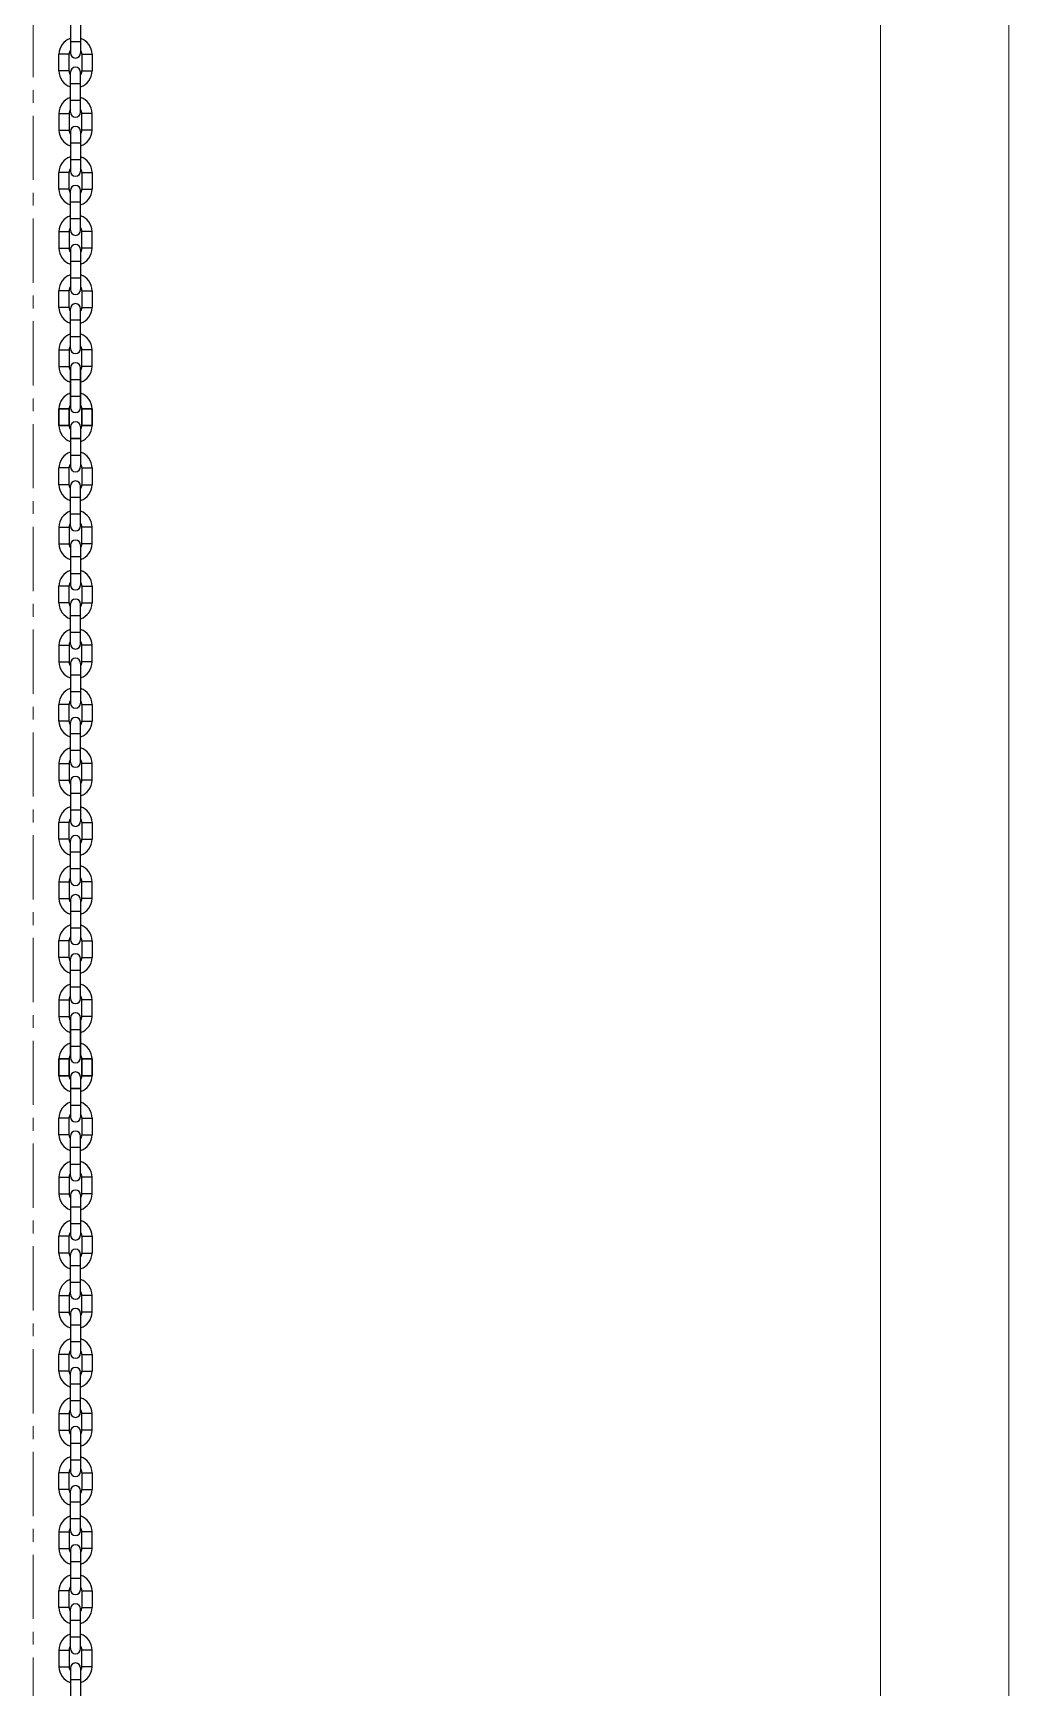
# Model space of a CAD drawing. Header units: millimetres. Extents: x 100 to 940, y 100 to 694.
# Drawn here: x 312.63 to 331.61, y 275.62 to 307.82 of the extents above; entities that cross this region are included whole.
import ezdxf

# ---------------------------------------------------------------- set-up
doc = ezdxf.new("R2010")
doc.units = ezdxf.units.MM
doc.linetypes.add('CENTER', pattern=[2, 1.25, -0.25, 0.25, -0.25])
doc.layers.add('Aço 1020', color=6, linetype='Continuous', lineweight=9)
doc.layers.add('CL', color=1, linetype='CENTER', lineweight=9)

msp = doc.modelspace()

# ---------------------------------------------------------------- linework, layer by layer
at = {"color": 7, "linetype": 'Continuous'}
for p, q in [((313.354, 308.209), (313.354, 307.436)), ((313.551, 308.209), (313.551, 307.436)), ((313.13, 307.085), (313.13, 307.41)), ((313.327, 307.085), (313.327, 307.41)), ((313.577, 307.41), (313.577, 307.085)), ((313.775, 307.41), (313.775, 307.085)), ((313.354, 306.286), (313.354, 307.059)), ((313.354, 306.286), (313.354, 307.059)), ((313.551, 306.286), (313.551, 307.059)), ((313.551, 306.286), (313.551, 307.059)), ((313.13, 306.26), (313.13, 305.935)), ((313.327, 306.26), (313.327, 305.935)), ((313.577, 305.935), (313.577, 306.26)), ((313.775, 305.935), (313.775, 306.26)), ((313.354, 305.909), (313.354, 305.136)), ((313.551, 305.909), (313.551, 305.136)), ((313.13, 304.785), (313.13, 305.11)), ((313.327, 304.785), (313.327, 305.11)), ((313.577, 305.11), (313.577, 304.785)), ((313.775, 305.11), (313.775, 304.785)), ((313.354, 303.986), (313.354, 304.759)), ((313.354, 303.986), (313.354, 304.759)), ((313.551, 303.986), (313.551, 304.759)), ((313.551, 303.986), (313.551, 304.759)), ((313.13, 303.96), (313.13, 303.635)), ((313.327, 303.96), (313.327, 303.635)), ((313.577, 303.635), (313.577, 303.96)), ((313.775, 303.635), (313.775, 303.96)), ((313.354, 303.609), (313.354, 302.836)), ((313.551, 303.609), (313.551, 302.836)), ((313.13, 302.485), (313.13, 302.81)), ((313.327, 302.485), (313.327, 302.81)), ((313.577, 302.81), (313.577, 302.485)), ((313.775, 302.81), (313.775, 302.485)), ((313.354, 301.686), (313.354, 302.459)), ((313.354, 301.686), (313.354, 302.459)), ((313.551, 301.686), (313.551, 302.459)), ((313.551, 301.686), (313.551, 302.459)), ((313.13, 301.66), (313.13, 301.335)), ((313.327, 301.66), (313.327, 301.335)), ((313.577, 301.335), (313.577, 301.66)), ((313.775, 301.335), (313.775, 301.66)), ((313.354, 300.536), (313.354, 301.309)), ((313.354, 301.309), (313.354, 300.536)), ((313.551, 300.536), (313.551, 301.309)), ((313.551, 301.309), (313.551, 300.536)), ((313.13, 300.51), (313.13, 300.185)), ((313.13, 300.185), (313.13, 300.51)), ((313.327, 300.51), (313.327, 300.185)), ((313.327, 300.185), (313.327, 300.51)), ((313.577, 300.185), (313.577, 300.51)), ((313.577, 300.51), (313.577, 300.185)), ((313.775, 300.185), (313.775, 300.51)), ((313.775, 300.51), (313.775, 300.185)), ((313.354, 300.159), (313.354, 299.386)), ((313.551, 300.159), (313.551, 299.386)), ((313.13, 299.035), (313.13, 299.36)), ((313.327, 299.035), (313.327, 299.36)), ((313.577, 299.36), (313.577, 299.035)), ((313.775, 299.36), (313.775, 299.035)), ((313.354, 298.236), (313.354, 299.009)), ((313.354, 298.236), (313.354, 299.009)), ((313.551, 298.236), (313.551, 299.009)), ((313.551, 298.236), (313.551, 299.009)), ((313.13, 298.21), (313.13, 297.885)), ((313.327, 298.21), (313.327, 297.885)), ((313.577, 297.885), (313.577, 298.21)), ((313.775, 297.885), (313.775, 298.21)), ((313.354, 297.859), (313.354, 297.086)), ((313.551, 297.859), (313.551, 297.086)), ((313.13, 296.735), (313.13, 297.06)), ((313.327, 296.735), (313.327, 297.06)), ((313.577, 297.06), (313.577, 296.735)), ((313.775, 297.06), (313.775, 296.735)), ((313.354, 295.936), (313.354, 296.709)), ((313.354, 295.936), (313.354, 296.709)), ((313.551, 295.936), (313.551, 296.709)), ((313.551, 295.936), (313.551, 296.709)), ((313.13, 295.91), (313.13, 295.585)), ((313.327, 295.91), (313.327, 295.585)), ((313.577, 295.585), (313.577, 295.91)), ((313.775, 295.585), (313.775, 295.91)), ((313.354, 295.559), (313.354, 294.786)), ((313.551, 295.559), (313.551, 294.786)), ((313.13, 294.435), (313.13, 294.76)), ((313.327, 294.435), (313.327, 294.76)), ((313.577, 294.76), (313.577, 294.435)), ((313.775, 294.76), (313.775, 294.435)), ((313.354, 293.636), (313.354, 294.409)), ((313.354, 293.636), (313.354, 294.409)), ((313.551, 293.636), (313.551, 294.409)), ((313.551, 293.636), (313.551, 294.409)), ((313.13, 293.61), (313.13, 293.285)), ((313.327, 293.61), (313.327, 293.285)), ((313.577, 293.285), (313.577, 293.61)), ((313.775, 293.285), (313.775, 293.61)), ((313.354, 293.259), (313.354, 292.486)), ((313.551, 293.259), (313.551, 292.486)), ((313.13, 292.135), (313.13, 292.46)), ((313.327, 292.135), (313.327, 292.46)), ((313.577, 292.46), (313.577, 292.135)), ((313.775, 292.46), (313.775, 292.135)), ((313.354, 291.336), (313.354, 292.109)), ((313.354, 291.336), (313.354, 292.109)), ((313.551, 291.336), (313.551, 292.109)), ((313.551, 291.336), (313.551, 292.109)), ((313.13, 291.31), (313.13, 290.985)), ((313.327, 291.31), (313.327, 290.985)), ((313.577, 290.985), (313.577, 291.31)), ((313.775, 290.985), (313.775, 291.31)), ((313.354, 290.959), (313.354, 290.186)), ((313.551, 290.959), (313.551, 290.186)), ((313.13, 289.835), (313.13, 290.16)), ((313.327, 289.835), (313.327, 290.16)), ((313.577, 290.16), (313.577, 289.835)), ((313.775, 290.16), (313.775, 289.835)), ((313.354, 289.036), (313.354, 289.809)), ((313.354, 289.036), (313.354, 289.809)), ((313.551, 289.036), (313.551, 289.809)), ((313.551, 289.036), (313.551, 289.809)), ((313.13, 289.01), (313.13, 288.685)), ((313.327, 289.01), (313.327, 288.685)), ((313.577, 288.685), (313.577, 289.01)), ((313.775, 288.685), (313.775, 289.01)), ((313.354, 287.886), (313.354, 288.659)), ((313.354, 288.659), (313.354, 287.886)), ((313.551, 287.886), (313.551, 288.659)), ((313.551, 288.659), (313.551, 287.886)), ((313.13, 287.86), (313.13, 287.535)), ((313.13, 287.535), (313.13, 287.86)), ((313.327, 287.86), (313.327, 287.535)), ((313.327, 287.535), (313.327, 287.86)), ((313.577, 287.535), (313.577, 287.86)), ((313.577, 287.86), (313.577, 287.535)), ((313.775, 287.535), (313.775, 287.86)), ((313.775, 287.86), (313.775, 287.535)), ((313.354, 287.509), (313.354, 286.736)), ((313.551, 287.509), (313.551, 286.736)), ((313.13, 286.385), (313.13, 286.71)), ((313.327, 286.385), (313.327, 286.71)), ((313.577, 286.71), (313.577, 286.385)), ((313.775, 286.71), (313.775, 286.385)), ((313.354, 285.586), (313.354, 286.359)), ((313.354, 285.586), (313.354, 286.359)), ((313.551, 285.586), (313.551, 286.359)), ((313.551, 285.586), (313.551, 286.359)), ((313.13, 285.56), (313.13, 285.235)), ((313.327, 285.56), (313.327, 285.235)), ((313.577, 285.235), (313.577, 285.56)), ((313.775, 285.235), (313.775, 285.56)), ((313.354, 285.209), (313.354, 284.436)), ((313.551, 285.209), (313.551, 284.436)), ((313.13, 284.085), (313.13, 284.41)), ((313.327, 284.085), (313.327, 284.41)), ((313.577, 284.41), (313.577, 284.085)), ((313.775, 284.41), (313.775, 284.085)), ((313.354, 283.286), (313.354, 284.059)), ((313.354, 283.286), (313.354, 284.059)), ((313.551, 283.286), (313.551, 284.059)), ((313.551, 283.286), (313.551, 284.059)), ((313.13, 283.26), (313.13, 282.935)), ((313.327, 283.26), (313.327, 282.935)), ((313.577, 282.935), (313.577, 283.26)), ((313.775, 282.935), (313.775, 283.26)), ((313.354, 282.909), (313.354, 282.136)), ((313.551, 282.909), (313.551, 282.136)), ((313.13, 281.785), (313.13, 282.11)), ((313.327, 281.785), (313.327, 282.11)), ((313.577, 282.11), (313.577, 281.785)), ((313.775, 282.11), (313.775, 281.785)), ((313.354, 280.986), (313.354, 281.759)), ((313.354, 280.986), (313.354, 281.759)), ((313.551, 280.986), (313.551, 281.759)), ((313.551, 280.986), (313.551, 281.759)), ((313.13, 280.96), (313.13, 280.635)), ((313.327, 280.96), (313.327, 280.635)), ((313.577, 280.635), (313.577, 280.96)), ((313.775, 280.635), (313.775, 280.96)), ((313.354, 280.609), (313.354, 279.836)), ((313.551, 280.609), (313.551, 279.836)), ((313.13, 279.485), (313.13, 279.81)), ((313.327, 279.485), (313.327, 279.81)), ((313.577, 279.81), (313.577, 279.485)), ((313.775, 279.81), (313.775, 279.485)), ((313.354, 278.686), (313.354, 279.459)), ((313.354, 278.686), (313.354, 279.459)), ((313.551, 278.686), (313.551, 279.459)), ((313.551, 278.686), (313.551, 279.459)), ((313.13, 278.66), (313.13, 278.335)), ((313.327, 278.66), (313.327, 278.335)), ((313.577, 278.335), (313.577, 278.66)), ((313.775, 278.335), (313.775, 278.66)), ((313.354, 278.309), (313.354, 277.536)), ((313.551, 278.309), (313.551, 277.536)), ((313.13, 277.185), (313.13, 277.51)), ((313.327, 277.185), (313.327, 277.51)), ((313.577, 277.51), (313.577, 277.185)), ((313.775, 277.51), (313.775, 277.185)), ((313.354, 276.386), (313.354, 277.159)), ((313.354, 276.386), (313.354, 277.159)), ((313.551, 276.386), (313.551, 277.159)), ((313.551, 276.386), (313.551, 277.159)), ((313.13, 276.36), (313.13, 276.035)), ((313.327, 276.36), (313.327, 276.035)), ((313.577, 276.035), (313.577, 276.36)), ((313.775, 276.035), (313.775, 276.36)), ((313.354, 276.009), (313.354, 275.236)), ((313.551, 276.009), (313.551, 275.236))]:
    msp.add_line(p, q, dxfattribs=at)
at = {"color": 9, "linetype": 'Continuous'}
for p, q in [((313.354, 307.66), (313.551, 307.66)), ((313.327, 307.41), (313.13, 307.41)), ((313.577, 307.41), (313.775, 307.41)), ((313.327, 307.085), (313.13, 307.085)), ((313.577, 307.085), (313.775, 307.085)), ((313.551, 306.835), (313.354, 306.835)), ((313.13, 306.26), (313.327, 306.26)), ((313.13, 306.26), (313.327, 306.26)), ((313.551, 306.51), (313.354, 306.51)), ((313.775, 306.26), (313.577, 306.26)), ((313.775, 306.26), (313.577, 306.26)), ((313.13, 305.935), (313.327, 305.935)), ((313.13, 305.935), (313.327, 305.935)), ((313.775, 305.935), (313.577, 305.935)), ((313.775, 305.935), (313.577, 305.935)), ((313.354, 305.685), (313.551, 305.685)), ((313.354, 305.685), (313.551, 305.685)), ((313.354, 305.36), (313.551, 305.36)), ((313.327, 305.11), (313.13, 305.11)), ((313.577, 305.11), (313.775, 305.11)), ((313.327, 304.785), (313.13, 304.785)), ((313.577, 304.785), (313.775, 304.785)), ((313.551, 304.535), (313.354, 304.535)), ((313.551, 304.21), (313.354, 304.21)), ((313.13, 303.96), (313.327, 303.96)), ((313.13, 303.96), (313.327, 303.96)), ((313.775, 303.96), (313.577, 303.96)), ((313.775, 303.96), (313.577, 303.96)), ((313.13, 303.635), (313.327, 303.635)), ((313.13, 303.635), (313.327, 303.635)), ((313.354, 303.385), (313.551, 303.385)), ((313.354, 303.385), (313.551, 303.385)), ((313.775, 303.635), (313.577, 303.635)), ((313.775, 303.635), (313.577, 303.635)), ((313.354, 303.06), (313.551, 303.06)), ((313.327, 302.81), (313.13, 302.81)), ((313.577, 302.81), (313.775, 302.81)), ((313.327, 302.485), (313.13, 302.485)), ((313.577, 302.485), (313.775, 302.485)), ((313.551, 302.235), (313.354, 302.235)), ((313.551, 301.91), (313.354, 301.91)), ((313.13, 301.66), (313.327, 301.66)), ((313.13, 301.66), (313.327, 301.66)), ((313.775, 301.66), (313.577, 301.66)), ((313.775, 301.66), (313.577, 301.66)), ((313.13, 301.335), (313.327, 301.335)), ((313.13, 301.335), (313.327, 301.335)), ((313.354, 301.085), (313.551, 301.085)), ((313.354, 301.085), (313.551, 301.085)), ((313.775, 301.335), (313.577, 301.335)), ((313.775, 301.335), (313.577, 301.335)), ((313.354, 300.76), (313.551, 300.76)), ((313.13, 300.51), (313.327, 300.51)), ((313.327, 300.51), (313.13, 300.51)), ((313.775, 300.51), (313.577, 300.51)), ((313.577, 300.51), (313.775, 300.51)), ((313.13, 300.185), (313.327, 300.185)), ((313.13, 300.185), (313.327, 300.185)), ((313.327, 300.185), (313.13, 300.185)), ((313.775, 300.185), (313.577, 300.185)), ((313.775, 300.185), (313.577, 300.185)), ((313.577, 300.185), (313.775, 300.185)), ((313.354, 299.935), (313.551, 299.935)), ((313.354, 299.935), (313.551, 299.935)), ((313.551, 299.935), (313.354, 299.935)), ((313.354, 299.61), (313.551, 299.61)), ((313.327, 299.36), (313.13, 299.36)), ((313.577, 299.36), (313.775, 299.36)), ((313.327, 299.035), (313.13, 299.035)), ((313.577, 299.035), (313.775, 299.035)), ((313.551, 298.785), (313.354, 298.785)), ((313.13, 298.21), (313.327, 298.21)), ((313.13, 298.21), (313.327, 298.21)), ((313.551, 298.46), (313.354, 298.46)), ((313.775, 298.21), (313.577, 298.21)), ((313.775, 298.21), (313.577, 298.21)), ((313.13, 297.885), (313.327, 297.885)), ((313.13, 297.885), (313.327, 297.885)), ((313.775, 297.885), (313.577, 297.885)), ((313.775, 297.885), (313.577, 297.885)), ((313.354, 297.635), (313.551, 297.635)), ((313.354, 297.635), (313.551, 297.635)), ((313.354, 297.31), (313.551, 297.31)), ((313.327, 297.06), (313.13, 297.06)), ((313.577, 297.06), (313.775, 297.06)), ((313.327, 296.735), (313.13, 296.735)), ((313.577, 296.735), (313.775, 296.735)), ((313.551, 296.485), (313.354, 296.485)), ((313.551, 296.16), (313.354, 296.16)), ((313.13, 295.91), (313.327, 295.91)), ((313.13, 295.91), (313.327, 295.91)), ((313.775, 295.91), (313.577, 295.91)), ((313.775, 295.91), (313.577, 295.91)), ((313.13, 295.585), (313.327, 295.585)), ((313.13, 295.585), (313.327, 295.585)), ((313.354, 295.335), (313.551, 295.335)), ((313.354, 295.335), (313.551, 295.335)), ((313.775, 295.585), (313.577, 295.585)), ((313.775, 295.585), (313.577, 295.585)), ((313.354, 295.01), (313.551, 295.01)), ((313.327, 294.76), (313.13, 294.76)), ((313.577, 294.76), (313.775, 294.76)), ((313.327, 294.435), (313.13, 294.435)), ((313.577, 294.435), (313.775, 294.435)), ((313.551, 294.185), (313.354, 294.185)), ((313.551, 293.86), (313.354, 293.86)), ((313.13, 293.61), (313.327, 293.61)), ((313.13, 293.61), (313.327, 293.61)), ((313.775, 293.61), (313.577, 293.61)), ((313.775, 293.61), (313.577, 293.61)), ((313.13, 293.285), (313.327, 293.285)), ((313.13, 293.285), (313.327, 293.285)), ((313.354, 293.035), (313.551, 293.035)), ((313.354, 293.035), (313.551, 293.035)), ((313.775, 293.285), (313.577, 293.285)), ((313.775, 293.285), (313.577, 293.285)), ((313.354, 292.71), (313.551, 292.71)), ((313.327, 292.46), (313.13, 292.46)), ((313.577, 292.46), (313.775, 292.46)), ((313.327, 292.135), (313.13, 292.135)), ((313.577, 292.135), (313.775, 292.135)), ((313.551, 291.885), (313.354, 291.885)), ((313.551, 291.56), (313.354, 291.56)), ((313.13, 291.31), (313.327, 291.31)), ((313.13, 291.31), (313.327, 291.31)), ((313.775, 291.31), (313.577, 291.31)), ((313.775, 291.31), (313.577, 291.31)), ((313.13, 290.985), (313.327, 290.985)), ((313.13, 290.985), (313.327, 290.985)), ((313.775, 290.985), (313.577, 290.985)), ((313.775, 290.985), (313.577, 290.985)), ((313.354, 290.735), (313.551, 290.735)), ((313.354, 290.735), (313.551, 290.735)), ((313.327, 290.16), (313.13, 290.16)), ((313.354, 290.41), (313.551, 290.41)), ((313.577, 290.16), (313.775, 290.16)), ((313.327, 289.835), (313.13, 289.835)), ((313.577, 289.835), (313.775, 289.835)), ((313.551, 289.585), (313.354, 289.585)), ((313.551, 289.26), (313.354, 289.26)), ((313.13, 289.01), (313.327, 289.01)), ((313.13, 289.01), (313.327, 289.01)), ((313.775, 289.01), (313.577, 289.01)), ((313.775, 289.01), (313.577, 289.01)), ((313.13, 288.685), (313.327, 288.685)), ((313.13, 288.685), (313.327, 288.685)), ((313.775, 288.685), (313.577, 288.685)), ((313.775, 288.685), (313.577, 288.685)), ((313.354, 288.435), (313.551, 288.435)), ((313.354, 288.435), (313.551, 288.435)), ((313.354, 288.11), (313.551, 288.11)), ((313.13, 287.86), (313.327, 287.86)), ((313.327, 287.86), (313.13, 287.86)), ((313.775, 287.86), (313.577, 287.86)), ((313.577, 287.86), (313.775, 287.86)), ((313.13, 287.535), (313.327, 287.535)), ((313.13, 287.535), (313.327, 287.535)), ((313.327, 287.535), (313.13, 287.535)), ((313.354, 287.285), (313.551, 287.285)), ((313.354, 287.285), (313.551, 287.285)), ((313.551, 287.285), (313.354, 287.285)), ((313.775, 287.535), (313.577, 287.535)), ((313.775, 287.535), (313.577, 287.535)), ((313.577, 287.535), (313.775, 287.535)), ((313.354, 286.96), (313.551, 286.96)), ((313.327, 286.71), (313.13, 286.71)), ((313.577, 286.71), (313.775, 286.71)), ((313.327, 286.385), (313.13, 286.385)), ((313.577, 286.385), (313.775, 286.385)), ((313.551, 286.135), (313.354, 286.135)), ((313.551, 285.81), (313.354, 285.81)), ((313.13, 285.56), (313.327, 285.56)), ((313.13, 285.56), (313.327, 285.56)), ((313.775, 285.56), (313.577, 285.56)), ((313.775, 285.56), (313.577, 285.56)), ((313.13, 285.235), (313.327, 285.235)), ((313.13, 285.235), (313.327, 285.235)), ((313.354, 284.985), (313.551, 284.985)), ((313.354, 284.985), (313.551, 284.985)), ((313.775, 285.235), (313.577, 285.235)), ((313.775, 285.235), (313.577, 285.235)), ((313.354, 284.66), (313.551, 284.66)), ((313.327, 284.41), (313.13, 284.41)), ((313.577, 284.41), (313.775, 284.41)), ((313.327, 284.085), (313.13, 284.085)), ((313.577, 284.085), (313.775, 284.085)), ((313.551, 283.835), (313.354, 283.835)), ((313.551, 283.51), (313.354, 283.51)), ((313.13, 283.26), (313.327, 283.26)), ((313.13, 283.26), (313.327, 283.26)), ((313.775, 283.26), (313.577, 283.26)), ((313.775, 283.26), (313.577, 283.26)), ((313.13, 282.935), (313.327, 282.935)), ((313.13, 282.935), (313.327, 282.935)), ((313.775, 282.935), (313.577, 282.935)), ((313.775, 282.935), (313.577, 282.935)), ((313.354, 282.685), (313.551, 282.685)), ((313.354, 282.685), (313.551, 282.685)), ((313.327, 282.11), (313.13, 282.11)), ((313.354, 282.36), (313.551, 282.36)), ((313.577, 282.11), (313.775, 282.11)), ((313.327, 281.785), (313.13, 281.785)), ((313.577, 281.785), (313.775, 281.785)), ((313.551, 281.535), (313.354, 281.535)), ((313.551, 281.21), (313.354, 281.21)), ((313.13, 280.96), (313.327, 280.96)), ((313.13, 280.96), (313.327, 280.96)), ((313.775, 280.96), (313.577, 280.96)), ((313.775, 280.96), (313.577, 280.96)), ((313.13, 280.635), (313.327, 280.635)), ((313.13, 280.635), (313.327, 280.635)), ((313.775, 280.635), (313.577, 280.635)), ((313.775, 280.635), (313.577, 280.635)), ((313.354, 280.385), (313.551, 280.385)), ((313.354, 280.385), (313.551, 280.385)), ((313.354, 280.06), (313.551, 280.06)), ((313.327, 279.81), (313.13, 279.81)), ((313.577, 279.81), (313.775, 279.81)), ((313.327, 279.485), (313.13, 279.485)), ((313.551, 279.235), (313.354, 279.235)), ((313.577, 279.485), (313.775, 279.485)), ((313.551, 278.91), (313.354, 278.91)), ((313.13, 278.66), (313.327, 278.66)), ((313.13, 278.66), (313.327, 278.66)), ((313.775, 278.66), (313.577, 278.66)), ((313.775, 278.66), (313.577, 278.66)), ((313.13, 278.335), (313.327, 278.335)), ((313.13, 278.335), (313.327, 278.335)), ((313.775, 278.335), (313.577, 278.335)), ((313.775, 278.335), (313.577, 278.335)), ((313.354, 278.085), (313.551, 278.085)), ((313.354, 278.085), (313.551, 278.085)), ((313.354, 277.76), (313.551, 277.76)), ((313.327, 277.51), (313.13, 277.51)), ((313.577, 277.51), (313.775, 277.51)), ((313.327, 277.185), (313.13, 277.185)), ((313.551, 276.935), (313.354, 276.935)), ((313.577, 277.185), (313.775, 277.185)), ((313.551, 276.61), (313.354, 276.61)), ((313.13, 276.36), (313.327, 276.36)), ((313.13, 276.36), (313.327, 276.36)), ((313.775, 276.36), (313.577, 276.36)), ((313.775, 276.36), (313.577, 276.36)), ((313.13, 276.035), (313.327, 276.035)), ((313.13, 276.035), (313.327, 276.035)), ((313.775, 276.035), (313.577, 276.035)), ((313.775, 276.035), (313.577, 276.035)), ((313.354, 275.785), (313.551, 275.785)), ((313.354, 275.785), (313.551, 275.785))]:
    msp.add_line(p, q, dxfattribs=at)
at = {"color": 7, "linetype": 'Continuous'}
for centre, radius, start, end in [((313.452, 307.41), 0.323, 107.8475, 180), ((313.452, 307.41), 0.323, 0, 72.1525), ((313.452, 307.41), 0.125, 142.2678, 180), ((313.452, 307.436), 0.0988, 180, 0), ((313.452, 307.41), 0.125, 0, 37.7322), ((313.452, 307.085), 0.323, 180, 252.1525), ((313.452, 307.085), 0.125, 180, 217.7322), ((313.452, 307.059), 0.0988, 0, 180), ((313.452, 307.085), 0.323, 287.8475, 0), ((313.452, 307.085), 0.125, 322.2678, 0), ((313.452, 306.26), 0.323, 107.8475, 180), ((313.452, 306.26), 0.323, 107.8475, 180), ((313.452, 306.26), 0.323, 0, 72.1525), ((313.452, 306.26), 0.323, 0, 72.1525), ((313.452, 306.26), 0.125, 142.2678, 180), ((313.452, 306.26), 0.125, 142.2678, 180), ((313.452, 306.286), 0.0988, 180, 0), ((313.452, 306.286), 0.0988, 180, 0), ((313.452, 306.26), 0.125, 0, 37.7322), ((313.452, 306.26), 0.125, 0, 37.7322), ((313.452, 305.935), 0.323, 180, 252.1525), ((313.452, 305.935), 0.323, 180, 252.1525), ((313.452, 305.935), 0.125, 180, 217.7322), ((313.452, 305.935), 0.125, 180, 217.7322), ((313.452, 305.909), 0.0988, 0, 180), ((313.452, 305.909), 0.0988, 0, 180), ((313.452, 305.935), 0.323, 287.8475, 0), ((313.452, 305.935), 0.125, 322.2678, 0), ((313.452, 305.935), 0.323, 287.8475, 0), ((313.452, 305.935), 0.125, 322.2678, 0), ((313.452, 305.11), 0.323, 107.8475, 180), ((313.452, 305.11), 0.323, 0, 72.1525), ((313.452, 305.11), 0.125, 142.2678, 180), ((313.452, 305.136), 0.0988, 180, 0), ((313.452, 305.11), 0.125, 0, 37.7322), ((313.452, 304.785), 0.323, 180, 252.1525), ((313.452, 304.785), 0.125, 180, 217.7322), ((313.452, 304.759), 0.0988, 0, 180), ((313.452, 304.785), 0.323, 287.8475, 0), ((313.452, 304.785), 0.125, 322.2678, 0), ((313.452, 303.96), 0.323, 107.8475, 180), ((313.452, 303.96), 0.323, 107.8475, 180), ((313.452, 303.96), 0.125, 142.2678, 180), ((313.452, 303.96), 0.125, 142.2678, 180), ((313.452, 303.986), 0.0988, 180, 0), ((313.452, 303.986), 0.0988, 180, 0), ((313.452, 303.96), 0.323, 0, 72.1525), ((313.452, 303.96), 0.323, 0, 72.1525), ((313.452, 303.96), 0.125, 0, 37.7322), ((313.452, 303.96), 0.125, 0, 37.7322), ((313.452, 303.609), 0.0988, 0, 180), ((313.452, 303.609), 0.0988, 0, 180), ((313.452, 303.635), 0.323, 180, 252.1525), ((313.452, 303.635), 0.323, 180, 252.1525), ((313.452, 303.635), 0.125, 180, 217.7322), ((313.452, 303.635), 0.125, 180, 217.7322), ((313.452, 303.635), 0.323, 287.8475, 0), ((313.452, 303.635), 0.125, 322.2678, 0), ((313.452, 303.635), 0.323, 287.8475, 0), ((313.452, 303.635), 0.125, 322.2678, 0), ((313.452, 302.81), 0.323, 107.8475, 180), ((313.452, 302.81), 0.323, 0, 72.1525), ((313.452, 302.81), 0.125, 142.2678, 180), ((313.452, 302.836), 0.0988, 180, 0), ((313.452, 302.81), 0.125, 0, 37.7322), ((313.452, 302.485), 0.323, 180, 252.1525), ((313.452, 302.485), 0.125, 180, 217.7322), ((313.452, 302.459), 0.0988, 0, 180), ((313.452, 302.485), 0.323, 287.8475, 0), ((313.452, 302.485), 0.125, 322.2678, 0), ((313.452, 301.66), 0.323, 107.8475, 180), ((313.452, 301.66), 0.323, 107.8475, 180), ((313.452, 301.66), 0.125, 142.2678, 180), ((313.452, 301.66), 0.125, 142.2678, 180), ((313.452, 301.66), 0.323, 0, 72.1525), ((313.452, 301.66), 0.323, 0, 72.1525), ((313.452, 301.66), 0.125, 0, 37.7322), ((313.452, 301.66), 0.125, 0, 37.7322), ((313.452, 301.686), 0.0988, 180, 0), ((313.452, 301.686), 0.0988, 180, 0), ((313.452, 301.309), 0.0988, 0, 180), ((313.452, 301.309), 0.0988, 0, 180), ((313.452, 301.335), 0.323, 180, 252.1525), ((313.452, 301.335), 0.323, 180, 252.1525), ((313.452, 301.335), 0.125, 180, 217.7322), ((313.452, 301.335), 0.125, 180, 217.7322), ((313.452, 301.335), 0.323, 287.8475, 0), ((313.452, 301.335), 0.125, 322.2678, 0), ((313.452, 301.335), 0.323, 287.8475, 0), ((313.452, 301.335), 0.125, 322.2678, 0), ((313.452, 300.51), 0.323, 107.8475, 180), ((313.452, 300.51), 0.323, 107.8475, 180), ((313.452, 300.51), 0.323, 0, 72.1525), ((313.452, 300.51), 0.323, 0, 72.1525), ((313.452, 300.51), 0.125, 142.2678, 180), ((313.452, 300.51), 0.125, 142.2678, 180), ((313.452, 300.536), 0.0988, 180, 0), ((313.452, 300.536), 0.0988, 180, 0), ((313.452, 300.51), 0.125, 0, 37.7322), ((313.452, 300.51), 0.125, 0, 37.7322), ((313.452, 300.185), 0.323, 180, 252.1525), ((313.452, 300.185), 0.323, 180, 252.1525), ((313.452, 300.185), 0.323, 180, 252.1525), ((313.452, 300.185), 0.125, 180, 217.7322), ((313.452, 300.185), 0.125, 180, 217.7322), ((313.452, 300.185), 0.125, 180, 217.7322), ((313.452, 300.159), 0.0988, 0, 180), ((313.452, 300.159), 0.0988, 0, 180), ((313.452, 300.159), 0.0988, 0, 180), ((313.452, 300.185), 0.323, 287.8475, 0), ((313.452, 300.185), 0.125, 322.2678, 0), ((313.452, 300.185), 0.323, 287.8475, 0), ((313.452, 300.185), 0.125, 322.2678, 0), ((313.452, 300.185), 0.323, 287.8475, 0), ((313.452, 300.185), 0.125, 322.2678, 0), ((313.452, 299.36), 0.323, 107.8475, 180), ((313.452, 299.36), 0.323, 0, 72.1525), ((313.452, 299.36), 0.125, 142.2678, 180), ((313.452, 299.386), 0.0988, 180, 0), ((313.452, 299.36), 0.125, 0, 37.7322), ((313.452, 299.035), 0.323, 180, 252.1525), ((313.452, 299.035), 0.125, 180, 217.7322), ((313.452, 299.009), 0.0988, 0, 180), ((313.452, 299.035), 0.323, 287.8475, 0), ((313.452, 299.035), 0.125, 322.2678, 0), ((313.452, 298.21), 0.323, 107.8475, 180), ((313.452, 298.21), 0.323, 107.8475, 180), ((313.452, 298.21), 0.323, 0, 72.1525), ((313.452, 298.21), 0.323, 0, 72.1525), ((313.452, 298.21), 0.125, 142.2678, 180), ((313.452, 298.21), 0.125, 142.2678, 180), ((313.452, 298.236), 0.0988, 180, 0), ((313.452, 298.236), 0.0988, 180, 0), ((313.452, 298.21), 0.125, 0, 37.7322), ((313.452, 298.21), 0.125, 0, 37.7322), ((313.452, 297.885), 0.323, 180, 252.1525), ((313.452, 297.885), 0.323, 180, 252.1525), ((313.452, 297.885), 0.125, 180, 217.7322), ((313.452, 297.885), 0.125, 180, 217.7322), ((313.452, 297.859), 0.0988, 0, 180), ((313.452, 297.859), 0.0988, 0, 180), ((313.452, 297.885), 0.323, 287.8475, 0), ((313.452, 297.885), 0.125, 322.2678, 0), ((313.452, 297.885), 0.323, 287.8475, 0), ((313.452, 297.885), 0.125, 322.2678, 0), ((313.452, 297.06), 0.323, 107.8475, 180), ((313.452, 297.06), 0.323, 0, 72.1525), ((313.452, 297.06), 0.125, 142.2678, 180), ((313.452, 297.086), 0.0988, 180, 0), ((313.452, 297.06), 0.125, 0, 37.7322), ((313.452, 296.735), 0.323, 180, 252.1525), ((313.452, 296.735), 0.125, 180, 217.7322), ((313.452, 296.709), 0.0988, 0, 180), ((313.452, 296.735), 0.323, 287.8475, 0), ((313.452, 296.735), 0.125, 322.2678, 0), ((313.452, 295.91), 0.323, 107.8475, 180), ((313.452, 295.91), 0.323, 107.8475, 180), ((313.452, 295.91), 0.125, 142.2678, 180), ((313.452, 295.91), 0.125, 142.2678, 180), ((313.452, 295.936), 0.0988, 180, 0), ((313.452, 295.936), 0.0988, 180, 0), ((313.452, 295.91), 0.323, 0, 72.1525), ((313.452, 295.91), 0.323, 0, 72.1525), ((313.452, 295.91), 0.125, 0, 37.7322), ((313.452, 295.91), 0.125, 0, 37.7322), ((313.452, 295.559), 0.0988, 0, 180), ((313.452, 295.559), 0.0988, 0, 180), ((313.452, 295.585), 0.323, 180, 252.1525), ((313.452, 295.585), 0.323, 180, 252.1525), ((313.452, 295.585), 0.125, 180, 217.7322), ((313.452, 295.585), 0.125, 180, 217.7322), ((313.452, 295.585), 0.323, 287.8475, 0), ((313.452, 295.585), 0.125, 322.2678, 0), ((313.452, 295.585), 0.323, 287.8475, 0), ((313.452, 295.585), 0.125, 322.2678, 0), ((313.452, 294.76), 0.323, 107.8475, 180), ((313.452, 294.76), 0.323, 0, 72.1525), ((313.452, 294.76), 0.125, 142.2678, 180), ((313.452, 294.786), 0.0988, 180, 0), ((313.452, 294.76), 0.125, 0, 37.7322), ((313.452, 294.435), 0.323, 180, 252.1525), ((313.452, 294.435), 0.125, 180, 217.7322), ((313.452, 294.409), 0.0988, 0, 180), ((313.452, 294.435), 0.323, 287.8475, 0), ((313.452, 294.435), 0.125, 322.2678, 0), ((313.452, 293.61), 0.323, 107.8475, 180), ((313.452, 293.61), 0.323, 107.8475, 180), ((313.452, 293.61), 0.125, 142.2678, 180), ((313.452, 293.61), 0.125, 142.2678, 180), ((313.452, 293.61), 0.323, 0, 72.1525), ((313.452, 293.61), 0.323, 0, 72.1525), ((313.452, 293.61), 0.125, 0, 37.7322), ((313.452, 293.61), 0.125, 0, 37.7322), ((313.452, 293.636), 0.0988, 180, 0), ((313.452, 293.636), 0.0988, 180, 0), ((313.452, 293.259), 0.0988, 0, 180), ((313.452, 293.259), 0.0988, 0, 180), ((313.452, 293.285), 0.323, 180, 252.1525), ((313.452, 293.285), 0.323, 180, 252.1525), ((313.452, 293.285), 0.125, 180, 217.7322), ((313.452, 293.285), 0.125, 180, 217.7322), ((313.452, 293.285), 0.323, 287.8475, 0), ((313.452, 293.285), 0.125, 322.2678, 0), ((313.452, 293.285), 0.323, 287.8475, 0), ((313.452, 293.285), 0.125, 322.2678, 0), ((313.452, 292.46), 0.323, 107.8475, 180), ((313.452, 292.46), 0.323, 0, 72.1525), ((313.452, 292.46), 0.125, 142.2678, 180), ((313.452, 292.486), 0.0988, 180, 0), ((313.452, 292.46), 0.125, 0, 37.7322), ((313.452, 292.135), 0.323, 180, 252.1525), ((313.452, 292.135), 0.125, 180, 217.7322), ((313.452, 292.109), 0.0988, 0, 180), ((313.452, 292.135), 0.323, 287.8475, 0), ((313.452, 292.135), 0.125, 322.2678, 0), ((313.452, 291.31), 0.323, 107.8475, 180), ((313.452, 291.31), 0.323, 107.8475, 180), ((313.452, 291.31), 0.323, 0, 72.1525), ((313.452, 291.31), 0.323, 0, 72.1525), ((313.452, 291.31), 0.125, 142.2678, 180), ((313.452, 291.31), 0.125, 142.2678, 180), ((313.452, 291.336), 0.0988, 180, 0), ((313.452, 291.336), 0.0988, 180, 0), ((313.452, 291.31), 0.125, 0, 37.7322), ((313.452, 291.31), 0.125, 0, 37.7322), ((313.452, 290.985), 0.323, 180, 252.1525), ((313.452, 290.985), 0.323, 180, 252.1525), ((313.452, 290.985), 0.125, 180, 217.7322), ((313.452, 290.985), 0.125, 180, 217.7322), ((313.452, 290.959), 0.0988, 0, 180), ((313.452, 290.959), 0.0988, 0, 180), ((313.452, 290.985), 0.323, 287.8475, 0), ((313.452, 290.985), 0.125, 322.2678, 0), ((313.452, 290.985), 0.323, 287.8475, 0), ((313.452, 290.985), 0.125, 322.2678, 0), ((313.452, 290.16), 0.323, 107.8475, 180), ((313.452, 290.16), 0.323, 0, 72.1525), ((313.452, 290.16), 0.125, 142.2678, 180), ((313.452, 290.186), 0.0988, 180, 0), ((313.452, 290.16), 0.125, 0, 37.7322), ((313.452, 289.835), 0.323, 180, 252.1525), ((313.452, 289.835), 0.125, 180, 217.7322), ((313.452, 289.809), 0.0988, 0, 180), ((313.452, 289.835), 0.323, 287.8475, 0), ((313.452, 289.835), 0.125, 322.2678, 0), ((313.452, 289.01), 0.323, 107.8475, 180), ((313.452, 289.01), 0.323, 107.8475, 180), ((313.452, 289.01), 0.323, 0, 72.1525), ((313.452, 289.01), 0.323, 0, 72.1525), ((313.452, 289.01), 0.125, 142.2678, 180), ((313.452, 289.01), 0.125, 142.2678, 180), ((313.452, 289.036), 0.0988, 180, 0), ((313.452, 289.036), 0.0988, 180, 0), ((313.452, 289.01), 0.125, 0, 37.7322), ((313.452, 289.01), 0.125, 0, 37.7322), ((313.452, 288.685), 0.323, 180, 252.1525), ((313.452, 288.685), 0.323, 180, 252.1525), ((313.452, 288.685), 0.125, 180, 217.7322), ((313.452, 288.685), 0.125, 180, 217.7322), ((313.452, 288.659), 0.0988, 0, 180), ((313.452, 288.659), 0.0988, 0, 180), ((313.452, 288.685), 0.323, 287.8475, 0), ((313.452, 288.685), 0.125, 322.2678, 0), ((313.452, 288.685), 0.323, 287.8475, 0), ((313.452, 288.685), 0.125, 322.2678, 0), ((313.452, 287.86), 0.323, 107.8475, 180), ((313.452, 287.86), 0.323, 107.8475, 180), ((313.452, 287.86), 0.125, 142.2678, 180), ((313.452, 287.86), 0.125, 142.2678, 180), ((313.452, 287.886), 0.0988, 180, 0), ((313.452, 287.886), 0.0988, 180, 0), ((313.452, 287.86), 0.323, 0, 72.1525), ((313.452, 287.86), 0.323, 0, 72.1525), ((313.452, 287.86), 0.125, 0, 37.7322), ((313.452, 287.86), 0.125, 0, 37.7322), ((313.452, 287.509), 0.0988, 0, 180), ((313.452, 287.509), 0.0988, 0, 180), ((313.452, 287.509), 0.0988, 0, 180), ((313.452, 287.535), 0.323, 180, 252.1525), ((313.452, 287.535), 0.323, 180, 252.1525), ((313.452, 287.535), 0.323, 180, 252.1525), ((313.452, 287.535), 0.125, 180, 217.7322), ((313.452, 287.535), 0.125, 180, 217.7322), ((313.452, 287.535), 0.125, 180, 217.7322), ((313.452, 287.535), 0.323, 287.8475, 0), ((313.452, 287.535), 0.125, 322.2678, 0), ((313.452, 287.535), 0.323, 287.8475, 0), ((313.452, 287.535), 0.125, 322.2678, 0), ((313.452, 287.535), 0.323, 287.8475, 0), ((313.452, 287.535), 0.125, 322.2678, 0), ((313.452, 286.71), 0.323, 107.8475, 180), ((313.452, 286.71), 0.323, 0, 72.1525), ((313.452, 286.71), 0.125, 142.2678, 180), ((313.452, 286.736), 0.0988, 180, 0), ((313.452, 286.71), 0.125, 0, 37.7322), ((313.452, 286.385), 0.323, 180, 252.1525), ((313.452, 286.385), 0.125, 180, 217.7322), ((313.452, 286.359), 0.0988, 0, 180), ((313.452, 286.385), 0.323, 287.8475, 0), ((313.452, 286.385), 0.125, 322.2678, 0), ((313.452, 285.56), 0.323, 107.8475, 180), ((313.452, 285.56), 0.323, 107.8475, 180), ((313.452, 285.56), 0.125, 142.2678, 180), ((313.452, 285.56), 0.125, 142.2678, 180), ((313.452, 285.56), 0.323, 0, 72.1525), ((313.452, 285.56), 0.323, 0, 72.1525), ((313.452, 285.56), 0.125, 0, 37.7322), ((313.452, 285.56), 0.125, 0, 37.7322), ((313.452, 285.586), 0.0988, 180, 0), ((313.452, 285.586), 0.0988, 180, 0), ((313.452, 285.209), 0.0988, 0, 180), ((313.452, 285.209), 0.0988, 0, 180), ((313.452, 285.235), 0.323, 180, 252.1525), ((313.452, 285.235), 0.323, 180, 252.1525), ((313.452, 285.235), 0.125, 180, 217.7322), ((313.452, 285.235), 0.125, 180, 217.7322), ((313.452, 285.235), 0.323, 287.8475, 0), ((313.452, 285.235), 0.125, 322.2678, 0), ((313.452, 285.235), 0.323, 287.8475, 0), ((313.452, 285.235), 0.125, 322.2678, 0), ((313.452, 284.41), 0.323, 107.8475, 180), ((313.452, 284.41), 0.323, 0, 72.1525), ((313.452, 284.41), 0.125, 142.2678, 180), ((313.452, 284.436), 0.0988, 180, 0), ((313.452, 284.41), 0.125, 0, 37.7322), ((313.452, 284.085), 0.323, 180, 252.1525), ((313.452, 284.085), 0.125, 180, 217.7322), ((313.452, 284.059), 0.0988, 0, 180), ((313.452, 284.085), 0.323, 287.8475, 0), ((313.452, 284.085), 0.125, 322.2678, 0), ((313.452, 283.26), 0.323, 107.8475, 180), ((313.452, 283.26), 0.323, 107.8475, 180), ((313.452, 283.26), 0.323, 0, 72.1525), ((313.452, 283.26), 0.323, 0, 72.1525), ((313.452, 283.26), 0.125, 142.2678, 180), ((313.452, 283.26), 0.125, 142.2678, 180), ((313.452, 283.286), 0.0988, 180, 0), ((313.452, 283.286), 0.0988, 180, 0), ((313.452, 283.26), 0.125, 0, 37.7322), ((313.452, 283.26), 0.125, 0, 37.7322), ((313.452, 282.935), 0.323, 180, 252.1525), ((313.452, 282.935), 0.323, 180, 252.1525), ((313.452, 282.935), 0.125, 180, 217.7322), ((313.452, 282.935), 0.125, 180, 217.7322), ((313.452, 282.909), 0.0988, 0, 180), ((313.452, 282.909), 0.0988, 0, 180), ((313.452, 282.935), 0.323, 287.8475, 0), ((313.452, 282.935), 0.125, 322.2678, 0), ((313.452, 282.935), 0.323, 287.8475, 0), ((313.452, 282.935), 0.125, 322.2678, 0), ((313.452, 282.11), 0.323, 107.8475, 180), ((313.452, 282.11), 0.323, 0, 72.1525), ((313.452, 282.11), 0.125, 142.2678, 180), ((313.452, 282.136), 0.0988, 180, 0), ((313.452, 282.11), 0.125, 0, 37.7322), ((313.452, 281.785), 0.323, 180, 252.1525), ((313.452, 281.785), 0.125, 180, 217.7322), ((313.452, 281.759), 0.0988, 0, 180), ((313.452, 281.785), 0.323, 287.8475, 0), ((313.452, 281.785), 0.125, 322.2678, 0), ((313.452, 280.96), 0.323, 107.8475, 180), ((313.452, 280.96), 0.323, 107.8475, 180), ((313.452, 280.96), 0.323, 0, 72.1525), ((313.452, 280.96), 0.323, 0, 72.1525), ((313.452, 280.96), 0.125, 142.2678, 180), ((313.452, 280.96), 0.125, 142.2678, 180), ((313.452, 280.986), 0.0988, 180, 0), ((313.452, 280.986), 0.0988, 180, 0), ((313.452, 280.96), 0.125, 0, 37.7322), ((313.452, 280.96), 0.125, 0, 37.7322), ((313.452, 280.635), 0.323, 180, 252.1525), ((313.452, 280.635), 0.323, 180, 252.1525), ((313.452, 280.635), 0.125, 180, 217.7322), ((313.452, 280.635), 0.125, 180, 217.7322), ((313.452, 280.609), 0.0988, 0, 180), ((313.452, 280.609), 0.0988, 0, 180), ((313.452, 280.635), 0.323, 287.8475, 0), ((313.452, 280.635), 0.125, 322.2678, 0), ((313.452, 280.635), 0.323, 287.8475, 0), ((313.452, 280.635), 0.125, 322.2678, 0), ((313.452, 279.81), 0.323, 107.8475, 180), ((313.452, 279.81), 0.125, 142.2678, 180), ((313.452, 279.836), 0.0988, 180, 0), ((313.452, 279.81), 0.323, 0, 72.1525), ((313.452, 279.81), 0.125, 0, 37.7322), ((313.452, 279.459), 0.0988, 0, 180), ((313.452, 279.485), 0.323, 180, 252.1525), ((313.452, 279.485), 0.125, 180, 217.7322), ((313.452, 279.485), 0.323, 287.8475, 0), ((313.452, 279.485), 0.125, 322.2678, 0), ((313.452, 278.66), 0.323, 107.8475, 180), ((313.452, 278.66), 0.323, 107.8475, 180), ((313.452, 278.66), 0.323, 0, 72.1525), ((313.452, 278.66), 0.323, 0, 72.1525), ((313.452, 278.66), 0.125, 142.2678, 180), ((313.452, 278.66), 0.125, 142.2678, 180), ((313.452, 278.686), 0.0988, 180, 0), ((313.452, 278.686), 0.0988, 180, 0), ((313.452, 278.66), 0.125, 0, 37.7322), ((313.452, 278.66), 0.125, 0, 37.7322), ((313.452, 278.335), 0.323, 180, 252.1525), ((313.452, 278.335), 0.323, 180, 252.1525), ((313.452, 278.335), 0.125, 180, 217.7322), ((313.452, 278.335), 0.125, 180, 217.7322), ((313.452, 278.309), 0.0988, 0, 180), ((313.452, 278.309), 0.0988, 0, 180), ((313.452, 278.335), 0.323, 287.8475, 0), ((313.452, 278.335), 0.125, 322.2678, 0), ((313.452, 278.335), 0.323, 287.8475, 0), ((313.452, 278.335), 0.125, 322.2678, 0), ((313.452, 277.51), 0.323, 107.8475, 180), ((313.452, 277.51), 0.125, 142.2678, 180), ((313.452, 277.51), 0.323, 0, 72.1525), ((313.452, 277.51), 0.125, 0, 37.7322), ((313.452, 277.536), 0.0988, 180, 0), ((313.452, 277.159), 0.0988, 0, 180), ((313.452, 277.185), 0.323, 180, 252.1525), ((313.452, 277.185), 0.125, 180, 217.7322), ((313.452, 277.185), 0.323, 287.8475, 0), ((313.452, 277.185), 0.125, 322.2678, 0), ((313.452, 276.36), 0.323, 107.8475, 180), ((313.452, 276.36), 0.323, 107.8475, 180), ((313.452, 276.36), 0.323, 0, 72.1525), ((313.452, 276.36), 0.323, 0, 72.1525), ((313.452, 276.36), 0.125, 142.2678, 180), ((313.452, 276.36), 0.125, 142.2678, 180), ((313.452, 276.386), 0.0988, 180, 0), ((313.452, 276.386), 0.0988, 180, 0), ((313.452, 276.36), 0.125, 0, 37.7322), ((313.452, 276.36), 0.125, 0, 37.7322), ((313.452, 276.035), 0.323, 180, 252.1525), ((313.452, 276.035), 0.323, 180, 252.1525), ((313.452, 276.035), 0.125, 180, 217.7322), ((313.452, 276.035), 0.125, 180, 217.7322), ((313.452, 276.009), 0.0988, 0, 180), ((313.452, 276.009), 0.0988, 0, 180), ((313.452, 276.035), 0.323, 287.8475, 0), ((313.452, 276.035), 0.125, 322.2678, 0), ((313.452, 276.035), 0.323, 287.8475, 0), ((313.452, 276.035), 0.125, 322.2678, 0)]:
    msp.add_arc(centre, radius, start, end, dxfattribs=at)
at = {"layer": 'Aço 1020'}
for p, q in [((331.607, 274.422), (331.607, 325.672)), ((329.107, 274.422), (329.107, 323.172))]:
    msp.add_line(p, q, dxfattribs=at)
at = {"layer": 'CL'}
msp.add_line((312.627, 220.965), (312.627, 323.172), dxfattribs=at)

doc.saveas('drawing.dxf')
